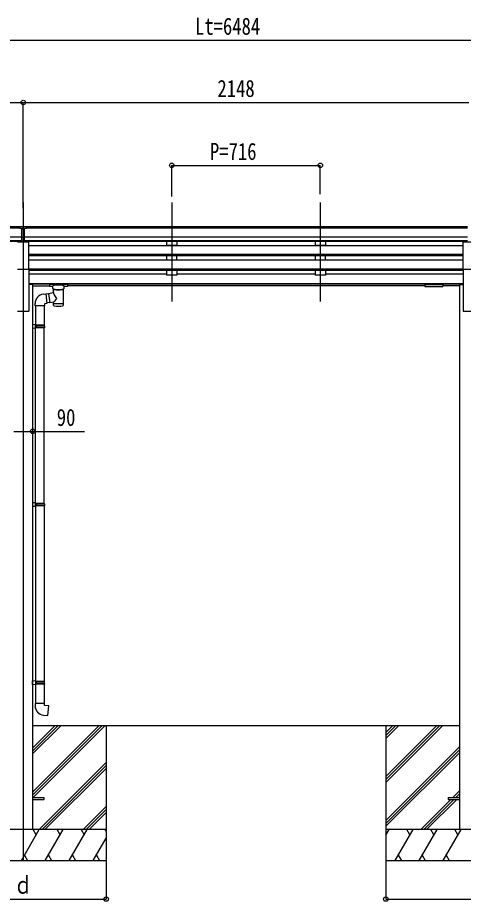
# Model space of a CAD drawing. Units: millimetres, scale not verified. Extents: x -10512 to 10512, y -7425 to 7425.
# Drawn here: x -2136 to 12, y -4948 to -686 of the extents above; entities that cross this region are included whole.
import ezdxf
from ezdxf.enums import TextEntityAlignment as Align

# ---------------------------------------------------------------- set-up
doc = ezdxf.new("R2010")
doc.units = ezdxf.units.MM
doc.header["$LTSCALE"] = 30
for name, color, linetype in [('0-3_YKK_12', 2, 'Continuous'), ('0-4_YKK_13', 4, 'Continuous'), ('0-5_YKK_A1', 4, 'Continuous'), ('0-6_YKK_D', 6, 'Continuous')]:
    doc.layers.add(name, color=color, linetype=linetype)
doc.styles.add('ＭＳ ゴシック', font='')
doc.styles.get('ＭＳ ゴシック').set_extended_font_data('MS Gothic')

msp = doc.modelspace()

# ---------------------------------------------------------------- linework, layer by layer
at = {"layer": '0-3_YKK_12'}
for p, q in [((-2108.74, -1577.07), (-2108.74, -4751.48)), ((-1392.74, -1577.07), (-1392.74, -2054.59)), ((-676.74, -1577.07), (-676.74, -2054.59))]:
    msp.add_line(p, q, dxfattribs=at)
at = {"layer": '0-4_YKK_13'}
for p, q in [((-2125.24, -1701.49), (-2125.24, -1693.65)), ((-2125.24, -1701.49), (-2115.24, -1701.49)), ((-2108.74, -1702.31), (-2115.24, -1701.91)), ((-2115.24, -1703.49), (-2102.24, -1703.49)), ((-2102.24, -1701.97), (-2108.74, -1702.29)), ((-2102.24, -1765.12), (-2102.24, -1699.84)), ((-2115.24, -1745.01), (-2108.74, -1745.18)), ((-2108.74, -1745.18), (-2102.24, -1745.01)), ((-2136.24, -1767.11), (-2081.24, -1767.11)), ((-2115.24, -1764.06), (-2108.74, -1764.46)), ((-2108.74, -1764.46), (-2102.24, -1764.06)), ((-2081.24, -1898.91), (-2081.24, -1767.11)), ((11.76, -1898.91), (11.76, -1767.11)), ((11.76, -1767.11), (66.76, -1767.11)), ((-2136.24, -1898.91), (-2081.24, -1898.91)), ((11.76, -1898.91), (66.76, -1898.91)), ((-1982.74, -1971.76), (-1982.74, -1982.52)), ((-1897.74, -1971.1), (-1980.74, -1971.1)), ((-1897.74, -1973.28), (-1980.74, -1973.28)), ((-1966.24, -1983.19), (-1980.74, -1983.19)), ((-1966.24, -1990), (-1966.24, -1979.72)), ((-1962.14, -2012.07), (-1962.14, -1994.48)), ((-1916.34, -1994.5), (-1916.32, -2074.79)), ((-1912.24, -1990), (-1912.24, -1979.72)), ((-1897.74, -1983.19), (-1912.24, -1983.19)), ((-1895.74, -1971.76), (-1895.74, -1982.52)), ((-1895.74, -1971.96), (-1895.74, -1973.5)), ((-173.74, -1971.76), (-173.74, -1982.52)), ((-173.74, -1971.96), (-173.74, -1973.5)), ((-171.74, -1971.1), (-88.74, -1971.1)), ((-171.74, -1973.28), (-88.74, -1973.28)), ((-171.74, -1983.19), (-88.74, -1983.19)), ((-86.74, -1971.76), (-86.74, -1982.52)), ((-2012.1, -2019.38), (-1999.59, -2017.82)), ((-1987.07, -2017.85), (-1999.42, -2019.77)), ((-1987.36, -2015.98), (-1962.14, -2012.06)), ((-1987.36, -2015.98), (-1980.34, -2061.23)), ((-2051.5, -2075.39), (-2051.5, -2064.47)), ((-2005.5, -2075.39), (-2051.5, -2075.39)), ((-2049.54, -2075.39), (-2049.54, -2166.85)), ((-2007.54, -2075.39), (-2007.54, -2169.41)), ((-1980.63, -2059.36), (-1995.75, -2061.7)), ((-1962.14, -2058.41), (-1980.34, -2061.23)), ((-1962.16, -2074.79), (-1962.14, -2058.16)), ((-2047.54, -2166.91), (-2063.54, -2166.43)), ((-2063.54, -2166.43), (-2063.54, -2184.38)), ((-2047.54, -2168.91), (-2049.54, -2168.91)), ((-2006.54, -2169.41), (-2049.54, -2169.41)), ((-2005.54, -2171.41), (-2049.54, -2171.41)), ((-2047.54, -2168.91), (-2047.54, -2166.91)), ((-2045.06, -2171.41), (-2044.63, -2169.41)), ((-2005.54, -2171.41), (-2006.54, -2169.41)), ((-2005.54, -2171.41), (-2005.54, -2179.41)), ((-2047.54, -2183.91), (-2063.54, -2184.38)), ((-2005.54, -2179.41), (-2049.54, -2179.41)), ((-2006.54, -2181.41), (-2049.54, -2181.41)), ((-2049.54, -3026.1), (-2049.54, -2183.96)), ((-2047.54, -2183.91), (-2047.54, -2181.91)), ((-2007.54, -3028.66), (-2007.54, -2181.41)), ((-2005.54, -2179.41), (-2006.54, -2181.41)), ((-2047.54, -3026.16), (-2063.54, -3025.69)), ((-2063.54, -3025.69), (-2063.54, -3043.63)), ((-2047.54, -3043.16), (-2063.54, -3043.63)), ((-2047.54, -3028.16), (-2049.54, -3028.16)), ((-2006.54, -3028.66), (-2049.54, -3028.66)), ((-2005.54, -3030.66), (-2049.54, -3030.66)), ((-2005.54, -3038.66), (-2049.54, -3038.66)), ((-2006.54, -3040.66), (-2049.54, -3040.66)), ((-2049.54, -3043.22), (-2049.54, -3885.35)), ((-2047.54, -3028.16), (-2047.54, -3026.16)), ((-2047.54, -3043.16), (-2047.54, -3041.16)), ((-2045.06, -3030.66), (-2044.63, -3028.66)), ((-2007.54, -3040.66), (-2007.54, -3887.91)), ((-2005.54, -3030.66), (-2006.54, -3028.66)), ((-2005.54, -3038.66), (-2006.54, -3040.66)), ((-2005.54, -3030.66), (-2005.54, -3038.66)), ((-2047.54, -3885.41), (-2063.54, -3884.94)), ((-2063.54, -3902.88), (-2063.54, -3884.94)), ((-2047.54, -3902.41), (-2063.54, -3902.88)), ((-2006.54, -3887.91), (-2049.54, -3887.91)), ((-2005.54, -3889.91), (-2049.54, -3889.91)), ((-2005.54, -3897.91), (-2049.54, -3897.91)), ((-2006.54, -3899.91), (-2049.54, -3899.91)), ((-2047.54, -3900.41), (-2049.54, -3900.41)), ((-2049.54, -3902.47), (-2049.54, -3993.91)), ((-2047.54, -3885.41), (-2047.54, -3887.41)), ((-2047.54, -3900.41), (-2047.54, -3902.41)), ((-2045.06, -3897.91), (-2044.63, -3899.91)), ((-2007.54, -3899.91), (-2007.54, -3993.91)), ((-2005.54, -3889.91), (-2006.54, -3887.91)), ((-2005.54, -3897.91), (-2006.54, -3899.91)), ((-2005.54, -3897.91), (-2005.54, -3889.91)), ((-2005.54, -3993.91), (-2051.54, -3993.91)), ((-2051.54, -3993.91), (-2051.54, -4004.83)), ((-2005.54, -4003.91), (-2005.54, -3993.91)), ((-2063.54, -4446.98), (-2008.74, -4446.98)), ((-2063.54, -4455.98), (-2008.74, -4455.98)), ((-2008.74, -4446.98), (-2008.74, -4455.98)), ((-60.74, -4446.98), (-60.74, -4455.98)), ((-60.74, -4446.98), (-5.94, -4446.98)), ((-60.74, -4455.98), (-5.94, -4455.98))]:
    msp.add_line(p, q, dxfattribs=at)
for points in [[(-2125.24, -1693.65), (-2107.24, -1693.49), (-2092.24, -1693.62)], [(-2102.24, -1765.12), (-2108.74, -1765.52), (-2115.24, -1765.12), (-2115.24, -1699.78)], [(-2102.24, -1701.45), (-2092.24, -1701.36), (-2092.24, -1693.62)], [(-2102.24, -1746.12), (-2105.5, -1746.2), (-2108.74, -1746.28), (-2111.98, -1746.2), (-2115.24, -1746.12)], [(-1980.74, -1971.1), (-1981.09, -1971.1), (-1981.62, -1971.13), (-1982.07, -1971.18), (-1982.38, -1971.26), (-1982.55, -1971.36), (-1982.67, -1971.49), (-1982.73, -1971.67), (-1982.74, -1971.76)], [(-1980.74, -1983.19), (-1981.09, -1983.18), (-1981.62, -1983.16), (-1982.07, -1983.11), (-1982.38, -1983.03), (-1982.55, -1982.93), (-1982.67, -1982.79), (-1982.73, -1982.61), (-1982.74, -1982.52)], [(-1962.14, -1994.48), (-1962.37, -1994.39), (-1963.73, -1993.65), (-1964.84, -1992.81), (-1965.6, -1991.94), (-1966.06, -1991.04), (-1966.23, -1990.16)], [(-1912.28, -1989.94), (-1912.26, -1990.29), (-1912.5, -1991.25), (-1913.02, -1992.13), (-1913.83, -1992.97), (-1914.94, -1993.77), (-1916.34, -1994.5)], [(-1895.74, -1971.76), (-1895.78, -1971.57), (-1895.86, -1971.43), (-1895.96, -1971.34), (-1896.06, -1971.28), (-1896.18, -1971.23), (-1896.47, -1971.17), (-1896.96, -1971.12), (-1897.51, -1971.1), (-1897.74, -1971.1)], [(-1895.74, -1982.52), (-1895.78, -1982.72), (-1895.86, -1982.86), (-1895.96, -1982.95), (-1896.06, -1983.01), (-1896.18, -1983.06), (-1896.47, -1983.12), (-1896.96, -1983.16), (-1897.51, -1983.19), (-1897.74, -1983.19)], [(-173.74, -1971.76), (-173.7, -1971.57), (-173.62, -1971.43), (-173.52, -1971.34), (-173.42, -1971.28), (-173.3, -1971.23), (-173.01, -1971.17), (-172.52, -1971.12), (-171.97, -1971.1), (-171.74, -1971.1)], [(-173.74, -1982.52), (-173.7, -1982.72), (-173.62, -1982.86), (-173.52, -1982.95), (-173.42, -1983.01), (-173.3, -1983.06), (-173.01, -1983.12), (-172.52, -1983.16), (-171.97, -1983.19), (-171.74, -1983.19)], [(-88.74, -1971.1), (-88.39, -1971.1), (-87.86, -1971.13), (-87.41, -1971.18), (-87.1, -1971.26), (-86.94, -1971.36), (-86.82, -1971.49), (-86.75, -1971.67), (-86.74, -1971.76)], [(-88.74, -1983.19), (-88.39, -1983.18), (-87.86, -1983.16), (-87.41, -1983.11), (-87.1, -1983.03), (-86.94, -1982.93), (-86.82, -1982.79), (-86.75, -1982.61), (-86.74, -1982.52)], [(-1999.59, -2017.82), (-1995.58, -2063.65), (-2005.5, -2065.39), (-2005.5, -2075.39)], [(-2047.54, -2181.91), (-2049.54, -2181.91), (-2049.54, -2168.91)], [(-2045.06, -2171.41), (-2045.06, -2179.41), (-2044.63, -2181.41)], [(-2047.54, -3041.16), (-2049.54, -3041.16), (-2049.54, -3028.16)], [(-2045.06, -3030.66), (-2045.06, -3038.66), (-2044.63, -3040.66)], [(-2047.54, -3887.41), (-2049.54, -3887.41), (-2049.54, -3900.41)], [(-2045.06, -3897.91), (-2045.06, -3889.91), (-2044.63, -3887.91)], [(-2010.46, -4049.65), (-1989.63, -4051.48), (-1985.62, -4005.65), (-2005.54, -4003.91)]]:
    msp.add_lwpolyline(points, dxfattribs=at)
for centre, radius, start, end in [((-2005.59, -2064.83), 45.91, 98.14944, 179.55845), ((-2006.54, -4004.83), 45, 180, 265)]:
    msp.add_arc(centre, radius, start, end, dxfattribs=at)
for centre, major_axis, ratio, start_param, end_param in [((-2084.17, -1703.8), (24.57, -1.51), 0.121868, 3.1422238, 3.1491027), ((-1980.74, -1973.5), (-2, 0), 0.109601, 4.712389, 6.2831853), ((-1939.24, -1979.72), (-27, 0), 0.122176, 3.1415927, 6.2831853), ((-1950.24, -1990), (-16, 0), 0.361356, 0, 0.0194874), ((-1939.23, -1994.95), (-22.92, 0.42), 0.07247, 0.0008089, 1.5716053), ((-1939.23, -1996.57), (-22.92, 0.42), 0.07247, 0.0008089, 1.5716053), ((-1939.25, -1994.95), (22.91, 0.42), 0.072511, 4.711586, 6.2823824), ((-1939.25, -1996.57), (22.91, 0.42), 0.072511, 4.711586, 6.2823824), ((-1897.74, -1973.5), (-2, 0), 0.109601, 3.1415927, 4.712389), ((-171.74, -1973.5), (2, 0), 0.109601, 1.5707963, 3.1415927), ((-88.74, -1973.5), (2, 0), 0.109601, 0, 1.5707963), ((-1939.24, -2038.61), (22.81, -26.62), 0.234429, 3.1563334, 4.5976381), ((-1941.8, -2035.96), (-20.32, -22.25), 0.045535, 4.9756507, 6.2441899), ((-1939.24, -2074.79), (-22.92, 0), 0.101955, 6.2829723, 9.4248207), ((-1939.24, -2062.35), (-22.91, 0), 0.122865, 6.2831853, 9.424778)]:
    msp.add_ellipse(centre, major_axis=major_axis, ratio=ratio, start_param=start_param, end_param=end_param, dxfattribs=at)
at = {"layer": '0-5_YKK_A1'}
for p, q in [((-2125.24, -1695.06), (-4250.24, -1695.06)), ((-2125.24, -1700.28), (-4250.24, -1700.28)), ((-2102.24, -1700.28), (-2102.24, -1700.28)), ((32.76, -1695.06), (-2092.24, -1695.06)), ((32.76, -1700.28), (-2092.24, -1700.28)), ((-2115.24, -1743.81), (-4250.24, -1743.81)), ((32.76, -1743.81), (-2102.24, -1743.81)), ((-2115.24, -1761.66), (-4250.24, -1761.66)), ((-2115.24, -1764.91), (-4250.24, -1764.91)), ((32.76, -1761.66), (-2102.24, -1761.66)), ((32.76, -1764.91), (-2102.24, -1764.91)), ((11.76, -1785.49), (-2081.24, -1785.49)), ((-1417.74, -1765.01), (-1417.74, -1785.39)), ((-1367.74, -1785.39), (-1417.74, -1785.39)), ((-1367.74, -1765.01), (-1367.74, -1785.39)), ((-701.74, -1765.01), (-701.74, -1785.39)), ((-651.74, -1785.39), (-701.74, -1785.39)), ((-651.74, -1765.01), (-651.74, -1785.39)), ((11.76, -1828.85), (-2081.24, -1828.85)), ((11.76, -1830.35), (-2081.24, -1830.35)), ((11.76, -1834.67), (-2081.24, -1834.67)), ((11.76, -1855.5), (-2081.24, -1855.5)), ((-1417.74, -1834.67), (-1417.74, -1855.5)), ((-1367.74, -1855.5), (-1417.74, -1855.5)), ((-1367.74, -1855.5), (-1367.74, -1834.67)), ((-701.74, -1834.67), (-701.74, -1855.5)), ((-651.74, -1855.5), (-701.74, -1855.5)), ((-651.74, -1855.5), (-651.74, -1834.67)), ((-2081.24, -1898.91), (-2081.24, -2101.48)), ((11.76, -1898.96), (-2081.24, -1898.96)), ((11.76, -1900.45), (-2081.24, -1900.45)), ((11.76, -1904.77), (-2081.24, -1904.77)), ((-1417.74, -1904.77), (-1417.74, -1927.82)), ((-1367.74, -1904.77), (-1367.74, -1927.82)), ((-701.74, -1904.77), (-701.74, -1927.82)), ((-651.74, -1904.77), (-651.74, -1927.82)), ((11.76, -1898.91), (11.76, -2101.48)), ((-1417.74, -1922.87), (-2081.24, -1922.87)), ((-1367.74, -1927.82), (-1417.74, -1927.82)), ((-701.74, -1922.87), (-1367.74, -1922.87)), ((-651.74, -1927.82), (-701.74, -1927.82)), ((11.76, -1922.87), (-651.74, -1922.87)), ((11.76, -1969.89), (-2081.24, -1969.89)), ((11.76, -1971.28), (-2081.24, -1971.28)), ((-2063.54, -1972.48), (-2081.24, -1972.48)), ((-2063.54, -1972.48), (-2063.54, -4601.48)), ((-2063.54, -1978.97), (-1982.74, -1978.97)), ((-173.74, -1978.97), (-1895.74, -1978.97)), ((-5.94, -1978.97), (-86.74, -1978.97)), ((-5.94, -1972.48), (-5.94, -4601.48)), ((-5.94, -1972.48), (11.76, -1972.48)), ((-2136.24, -2101.48), (-2081.24, -2101.48)), ((11.76, -2101.48), (66.76, -2101.48)), ((-2063.74, -4420.95), (-1744.26, -4101.48)), ((-2063.74, -4435.1), (-1730.12, -4101.48)), ((-2063.74, -4237.11), (-1928.11, -4101.48)), ((-2063.74, -4222.97), (-1942.25, -4101.48)), ((-2063.74, -4208.82), (-1956.39, -4101.48)), ((-5.94, -4101.48), (-2063.54, -4101.48)), ((-2061.48, -4446.98), (-1715.98, -4101.48)), ((-1708.94, -4101.48), (-1708.94, -4751.48)), ((-360.94, -4101.48), (-360.94, -4751.48)), ((-360.94, -4345.65), (-116.76, -4101.48)), ((-360.94, -4359.8), (-102.62, -4101.48)), ((-360.94, -4373.94), (-88.48, -4101.48)), ((-360.94, -4161.81), (-300.61, -4101.48)), ((-360.94, -4147.67), (-314.75, -4101.48)), ((-360.94, -4133.52), (-328.89, -4101.48)), ((-360.94, -4557.79), (-6.14, -4202.99)), ((-360.94, -4571.93), (-6.14, -4217.13)), ((-360.94, -4586.07), (-6.14, -4231.27)), ((-2032.13, -4601.48), (-1708.94, -4278.29)), ((-2017.99, -4601.48), (-1708.94, -4292.43)), ((-2003.85, -4601.48), (-1708.94, -4306.57)), ((-38, -4446.98), (-6.14, -4415.12)), ((-23.86, -4446.98), (-6.14, -4429.26)), ((-192.5, -4601.48), (-47, -4455.98)), ((-178.36, -4601.48), (-32.86, -4455.98)), ((-164.22, -4601.48), (-18.71, -4455.98)), ((-9.71, -4446.98), (-6.14, -4443.4)), ((-9.71, -4446.98), (-6.14, -4443.4)), ((-1820, -4601.48), (-1708.94, -4490.42)), ((-1805.86, -4601.48), (-1708.94, -4504.56)), ((-1791.72, -4601.48), (-1708.94, -4518.7)), ((-1708.94, -4601.48), (-2508.94, -4601.48)), ((-2117.78, -4751.48), (-2031.18, -4601.48)), ((-2046.18, -4627.46), (-2061.18, -4601.48)), ((-2002.31, -4751.48), (-1915.71, -4601.48)), ((-1930.71, -4627.46), (-1945.71, -4601.48)), ((-1886.84, -4751.48), (-1800.24, -4601.48)), ((-1830.24, -4601.48), (-1815.24, -4627.46)), ((-1714.77, -4601.48), (-1708.94, -4611.58)), ((439.06, -4601.48), (-360.94, -4601.48)), ((-360.94, -4628.98), (-345.06, -4601.48)), ((-316.19, -4751.48), (-229.59, -4601.48)), ((-244.59, -4627.46), (-259.59, -4601.48)), ((-200.72, -4751.48), (-114.12, -4601.48)), ((-129.12, -4627.46), (-144.12, -4601.48)), ((-85.25, -4751.48), (1.35, -4601.48)), ((-13.65, -4627.46), (-28.65, -4601.48)), ((-1771.37, -4751.48), (-1708.94, -4643.34)), ((-2102.78, -4725.5), (-2087.79, -4751.48)), ((-1987.32, -4725.5), (-1972.32, -4751.48)), ((-1871.85, -4725.5), (-1856.85, -4751.48)), ((-1756.38, -4725.5), (-1741.38, -4751.48)), ((-301.2, -4725.5), (-286.2, -4751.48)), ((-185.73, -4725.5), (-170.73, -4751.48)), ((-70.25, -4725.5), (-55.26, -4751.48)), ((-2508.94, -4751.48), (-1708.94, -4751.48)), ((-360.94, -4751.48), (439.06, -4751.48))]:
    msp.add_line(p, q, dxfattribs=at)
at = {"layer": '0-6_YKK_D'}
for p, q in [((-4126.74, -795.06), (2057.26, -795.06)), ((-4256.74, -1095.06), (-2108.74, -1095.06)), ((-2108.74, -1604.64), (-2108.74, -1094.06)), ((-2108.74, -1604.64), (-2108.74, -1094.06)), ((-2108.74, -1095.06), (39.26, -1095.06)), ((-1392.74, -1548.19), (-1392.74, -1397.08)), ((-1392.74, -1398.08), (-676.74, -1398.08)), ((-676.74, -1537.05), (-676.74, -1397.08)), ((-1708.94, -4752.48), (-1708.94, -4938.19)), ((-360.94, -4751.48), (-360.94, -4938.19)), ((-2508.94, -4937.19), (-1708.94, -4937.19)), ((-360.94, -4937.19), (439.06, -4937.19))]:
    msp.add_line(p, q, dxfattribs=at)
msp.add_lwpolyline([(-2153.94, -2681.03), (-2063.54, -2681.03), (-1813.74, -2681.03)], dxfattribs=at)
for centre in [(-2108.74, -1095.06), (-2108.74, -1095.06), (-1392.74, -1398.08), (-676.74, -1398.08), (-2063.54, -2681.03), (-1708.94, -4937.19), (-360.94, -4937.19)]:
    msp.add_circle(centre, 10.62, dxfattribs=at)

# ---------------------------------------------------------------- texts
at = {"layer": '0-6_YKK_D', "style": 'ＭＳ ゴシック', "width": 0.8}
for s, p in [('Lt=6484', (-1280.74, -793.06)), ('2148', (-1172.74, -1093.06)), ('P=716', (-1208.74, -1396.78)), ('90', (-1947.04, -2679.73)), ('ｄ', (-2153.94, -4935.86))]:
    msp.add_text(s, height=82.48, dxfattribs=at).set_placement(p, align=Align.BOTTOM_LEFT)

doc.saveas('drawing.dxf')
